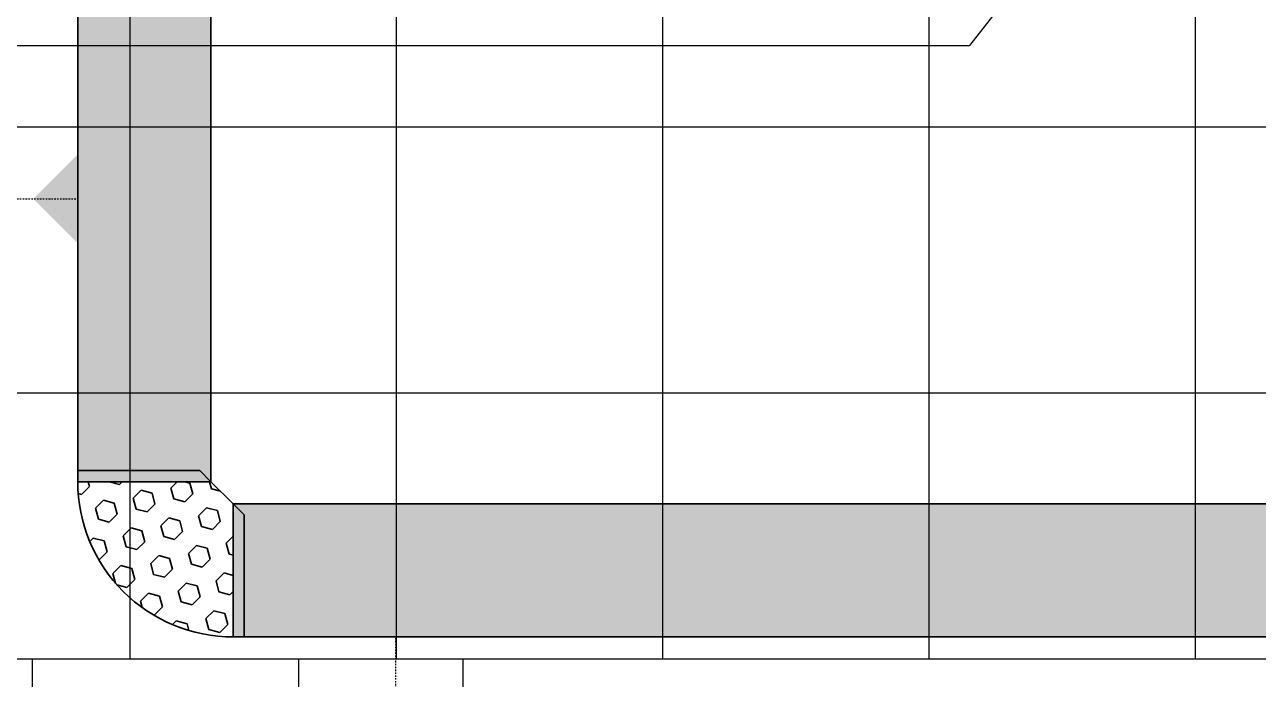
# Model space of a CAD drawing. Extents: x -560814 to 57327, y -29287 to 19916.
# Drawn here: x 4398 to 7177, y -2756 to -1279 of the extents above; entities that cross this region are included whole.
import ezdxf

# ---------------------------------------------------------------- set-up
doc = ezdxf.new("R2010")
doc.units = 0
doc.header["$LTSCALE"] = 0.25
doc.linetypes.add('DASHDOT', pattern=[25.4, 12.7, -6.35, 0, -6.35])
doc.layers.add('01-First Floor$0$FALSE CEILING', color=251, linetype='Continuous')
for name, color, linetype, lineweight in [('01-First Floor$0$LOADING', 253, 'Continuous', 5), ('01-First Floor$0$Walls', 251, 'Continuous', 5), ('E-LITE-CLNG-CNDT', 6, 'DASHDOT', 35), ('T-CABL-TRAY', 60, 'Continuous', 35), ('T-DATA-CLNG-COND', 51, 'DASHDOT', 25), ('T-DATA-CLNG-COND @ 100', 51, 'DASHDOT', 25)]:
    doc.layers.add(name, color=color, linetype=linetype, lineweight=lineweight)

# ---------------------------------------------------------------- blocks, each defined once
blk = doc.blocks.new('*U320')
at = {"lineweight": 0}
h = blk.add_hatch(dxfattribs=at)
h.set_pattern_fill('HEX', color=253, scale=8, angle=180, style=0)
h.set_pattern_definition([(180, (-15953.185, -2e-10), (6e-13, -43.99409), [25.4, -50.8]), (300, (-15953.185, -2e-10), (38.1, 21.99705), [25.4, -50.8]), (240, (-15978.585, -2e-10), (38.1, -21.99705), [25.4, -50.8])])
h.paths.add_polyline_path([(-9508, 300), (-9508, 0), (0, 0), (0, 300)])
at = {"color": 0}
for p, q in [((0, 300), (-9508, 300)), ((0, 0), (0, 300)), ((0, 0), (-9508, 0))]:
    blk.add_line(p, q, dxfattribs=at)
blk = doc.blocks.new('*U124')
h = blk.add_hatch()
h.set_pattern_fill('HEX', color=253, scale=8, angle=45, style=0)
h.set_pattern_definition([(45, (-3354.247, 1022.73), (-31.1085, 31.1085), [25.4, -50.8]), (165, (-3354.247, 1022.73), (-11.3865, -42.49503), [25.4, -50.8]), (105, (-3336.287, 1040.69), (-42.49503, -11.3865), [25.4, -50.8])])
edge = h.paths.add_edge_path()
edge.add_arc((0, -50), 350, 360, 450)
edge.add_line((0, 300), (0, 0))
edge.add_line((0, 0), (50, -50))
edge.add_line((50, -50), (350, -50))
at = {"color": 0}
for p, q in [((0, 300), (-50, 300)), ((0, 0), (-50, 0)), ((0, 0), (50, -50)), ((50, -50), (50, -100)), ((350, -50), (350, -100))]:
    blk.add_line(p, q, dxfattribs=at)
at = {"color": 253}
for p, q in [((-25, 300), (-25, 25)), ((0, 300), (0, 0)), ((0, 0), (-25, 25)), ((50, -50), (350, -50)), ((50, -50), (75, -75)), ((75, -75), (350, -75))]:
    blk.add_line(p, q, dxfattribs=at)
at = {"color": 0}
blk.add_arc((0, -50), 350, 360, 90, dxfattribs=at)
blk = doc.blocks.new('*U316')
at = {"lineweight": 0}
h = blk.add_hatch(dxfattribs=at)
h.set_pattern_fill('HEX', color=253, scale=8, angle=90, style=0)
h.set_pattern_definition([(90, (-2e-10, 14700.02), (-43.99409, -5e-13), [25.4, -50.8]), (210, (-2e-10, 14700.02), (21.99705, -38.1), [25.4, -50.8]), (150, (-2e-10, 14725.42), (-21.99705, -38.1), [25.4, -50.8])])
h.paths.add_polyline_path([(300, 3796.9), (0, 3796.9), (0, 0), (300, 0)])
at = {"color": 0}
for p, q in [((0, 0), (0, 3796.9)), ((0, 3796.9), (300, 3796.9)), ((300, 0), (300, 3796.9)), ((0, 0), (300, 0))]:
    blk.add_line(p, q, dxfattribs=at)
blk = doc.blocks.new('01-First Floor')
at = {"layer": '01-First Floor$0$FALSE CEILING', "linetype": 'Continuous'}
for p, q in [((4636, -2710), (4636, 2686.9)), ((5236, -2710), (5236, 2686.9)), ((5836, -2710), (5836, 2686.9)), ((6436, -2710), (6436, 2686.9)), ((7036, -2710), (7036, 2686.9)), ((1636, -1510), (8296.4, -1510)), ((1636, -2110), (8296.4, -2110)), ((4415.9, -12827.2), (4415.9, -2710)), ((5015.9, -12827.2), (5015.9, -2710))]:
    blk.add_line(p, q, dxfattribs=at)
at = {"layer": '01-First Floor$0$FALSE CEILING'}
for p in [(7158.4, -524.2, -0.1), (4180.2, -1326.1, -0.1)]:
    blk.add_line(p, (6526.6, -1326.1, -0.1), dxfattribs=at)
blk.add_lwpolyline([(1636, 1086.9), (4398.4, 1086.9), (4398.4, 2686.9), (8296.4, 2686.9), (8296.4, 260), (8296.4, -2710), (1636, -2710), (1636, 1086.9)], dxfattribs=at)
blk.add_lwpolyline([(5386, -2710), (-1584, -2710), (-1584.1, -12827.2), (5385.9, -12827.2)], close=True, dxfattribs=at)
at = {"layer": '01-First Floor$0$LOADING'}
for p in [(7158.4, -524.2, -0.1), (4180.2, -1326.1, -0.1)]:
    blk.add_line(p, (6526.6, -1326.1, -0.1), dxfattribs=at)
at = {"layer": '01-First Floor$0$Walls'}
for p, q in [((5386, -6060), (5386, -2710)), ((5386, -2710), (14376, -2710))]:
    blk.add_line(p, q, dxfattribs=at)
blk = doc.blocks.new('*U342')
blk.add_hatch(color=256).paths.add_polyline_path([(1, 0), (0, 1), (-1, 0)])

msp = doc.modelspace()

# ---------------------------------------------------------------- linework, layer by layer
at = {"layer": 'T-DATA-CLNG-COND', "elevation": -0.1}
msp.add_lwpolyline([(3575, -1672.2), (4518, -1672.2)], dxfattribs=at)
at = {"layer": 'T-DATA-CLNG-COND'}
msp.add_lwpolyline([(5234.4, -7387.5), (5234.4, -2660)], dxfattribs=at)

# ---------------------------------------------------------------- block references
at = {"layer": 'E-LITE-CLNG-CNDT'}
msp.add_blockref('01-First Floor', (0, 0), dxfattribs=at)
at = {"layer": 'T-CABL-TRAY', "linetype": 'Continuous', "rotation": 180}
for name, p in [('*U316', (4818, 1486.9)), ('*U124', (4868, -2360)), ('*U320', (4868, -2360))]:
    msp.add_blockref(name, p, dxfattribs=at)
at = {"layer": 'T-DATA-CLNG-COND @ 100', "xscale": -100, "yscale": 100, "zscale": 100, "rotation": 90.00000000001782}
msp.add_blockref('*U342', (4518, -1672.2, -0.1), dxfattribs=at)

doc.saveas('drawing.dxf')
